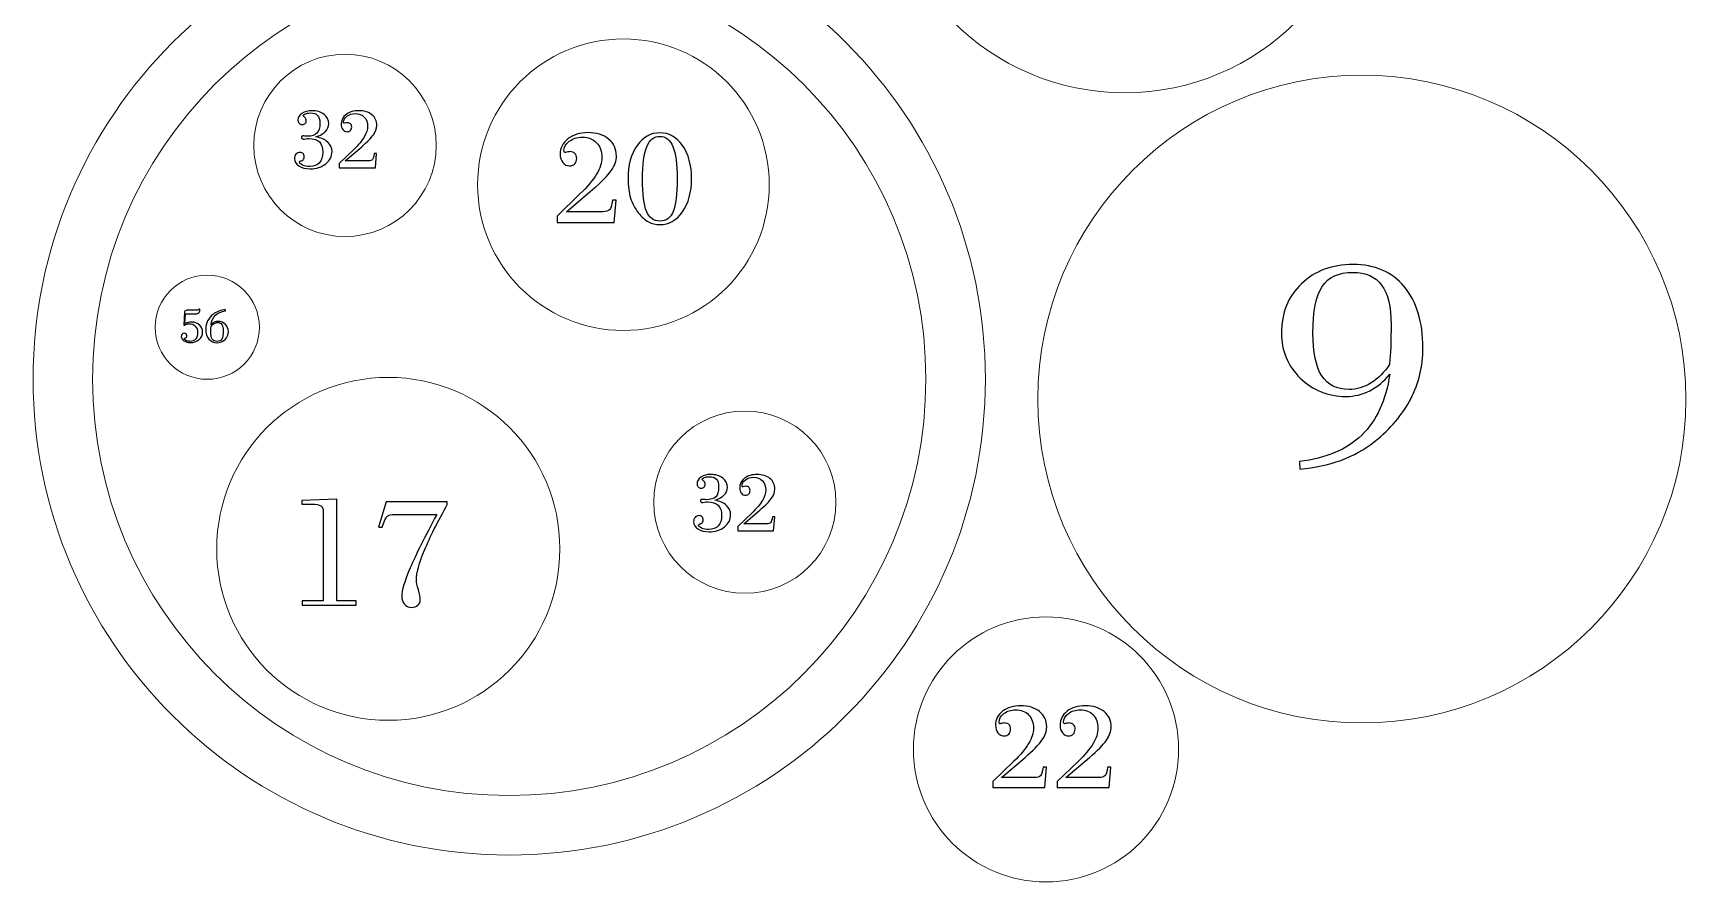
# Model space of a CAD drawing. Header units: inches. Extents: x -16 to -8.61, y 1.39 to 9.92.
# Drawn here: x -16 to -9.06, y 1.39 to 4.95 of the extents above; entities that cross this region are included whole.
import ezdxf

# ---------------------------------------------------------------- set-up
doc = ezdxf.new("R2010")
doc.units = ezdxf.units.IN
doc.header["$MEASUREMENT"] = 0
doc.layers.add('Layer 1', color=7, linetype='Continuous')

msp = doc.modelspace()

# ---------------------------------------------------------------- linework, layer by layer
at = {"layer": 'Layer 1', "color": 250, "lineweight": 18}
for centre, major_axis, ratio in [((-11.4147, 5.7242), (0, 1.0208), 1), ((-14, 3.5), (2, 0), 0.999996), ((-14, 3.5), (1.75, 0), 0.999998), ((-13.5203, 4.3171), (0.6125, 0), 0.999994), ((-14.6896, 4.4823), (0, 0.383), 1), ((-10.4185, 3.4159), (0, 1.3611), 1), ((-15.2683, 3.718), (0.2188, 0), 0.999982), ((-14.5079, 2.7866), (0, 0.7206), 1), ((-11.7452, 1.9438), (0, 0.557), 0.999675)]:
    msp.add_ellipse(centre, major_axis=major_axis, ratio=ratio, dxfattribs=at)
at = {"layer": 'Layer 1', "color": 250, "lineweight": 9}
msp.add_ellipse((-13.0103, 2.9828), major_axis=(0, 0.3828), ratio=0.99999, dxfattribs=at)
at = {"layer": 'Layer 1', "color": 250}
for points, knots in [([(-14.8118, 4.5178), (-14.7905, 4.5144), (-14.774, 4.5072), (-14.7621, 4.4964), (-14.7502, 4.4856), (-14.7443, 4.4724), (-14.7443, 4.4567), (-14.7443, 4.436), (-14.753, 4.4187), (-14.7704, 4.4048), (-14.7877, 4.3909), (-14.8097, 4.3839), (-14.8362, 4.3839), (-14.8553, 4.3839), (-14.871, 4.388), (-14.8834, 4.3962), (-14.8958, 4.4043), (-14.902, 4.4143), (-14.902, 4.4262), (-14.902, 4.4341), (-14.8998, 4.4404), (-14.8956, 4.4453), (-14.8914, 4.4501), (-14.886, 4.4525), (-14.8793, 4.4525), (-14.8734, 4.4525), (-14.8689, 4.4509), (-14.8658, 4.4477), (-14.8628, 4.4445), (-14.8612, 4.4399), (-14.8612, 4.4339), (-14.8612, 4.4304), (-14.8619, 4.4274), (-14.8634, 4.4249), (-14.8648, 4.4224), (-14.8669, 4.4204), (-14.8697, 4.4188), (-14.871, 4.4182), (-14.8729, 4.4176), (-14.8753, 4.417), (-14.8793, 4.4161), (-14.8812, 4.4146), (-14.8812, 4.4125), (-14.8812, 4.4082), (-14.8768, 4.4039), (-14.8678, 4.3997), (-14.859, 4.3955), (-14.849, 4.3933), (-14.8379, 4.3933), (-14.8203, 4.3933), (-14.8067, 4.3986), (-14.7972, 4.4091), (-14.7876, 4.4197), (-14.7828, 4.4345), (-14.7828, 4.4536), (-14.7828, 4.4731), (-14.7876, 4.4876), (-14.7972, 4.4969), (-14.8069, 4.5063), (-14.8217, 4.511), (-14.8416, 4.511), (-14.8458, 4.511), (-14.8505, 4.5106), (-14.8557, 4.5099), (-14.8609, 4.5091), (-14.864, 4.5088), (-14.865, 4.5088), (-14.8672, 4.5088), (-14.869, 4.5094), (-14.8704, 4.5108), (-14.8719, 4.5121), (-14.8726, 4.5138), (-14.8726, 4.5159), (-14.8726, 4.5177), (-14.8719, 4.5192), (-14.8706, 4.5203), (-14.8692, 4.5214), (-14.8675, 4.522), (-14.8654, 4.522), (-14.8646, 4.522), (-14.8623, 4.5217), (-14.8585, 4.5212), (-14.8546, 4.5207), (-14.8512, 4.5204), (-14.8484, 4.5204), (-14.8292, 4.5204), (-14.8155, 4.5246), (-14.8074, 4.5329), (-14.7993, 4.5412), (-14.7952, 4.5553), (-14.7952, 4.5755), (-14.7952, 4.5907), (-14.7984, 4.6017), (-14.8047, 4.6084), (-14.811, 4.6151), (-14.8213, 4.6185), (-14.8356, 4.6185), (-14.8433, 4.6185), (-14.8502, 4.6171), (-14.8565, 4.6144), (-14.8627, 4.6117), (-14.8658, 4.6089), (-14.8658, 4.6062), (-14.8658, 4.606), (-14.8635, 4.6038), (-14.859, 4.5999), (-14.8545, 4.5958), (-14.8522, 4.5913), (-14.8522, 4.5863), (-14.8522, 4.5813), (-14.8538, 4.5773), (-14.857, 4.5743), (-14.8602, 4.5714), (-14.8644, 4.5699), (-14.8696, 4.5699), (-14.8749, 4.5699), (-14.8792, 4.5716), (-14.8824, 4.575), (-14.8856, 4.5785), (-14.8873, 4.583), (-14.8873, 4.5887), (-14.8873, 4.5997), (-14.8817, 4.609), (-14.8707, 4.6166), (-14.8597, 4.6242), (-14.8455, 4.628), (-14.8284, 4.628), (-14.808, 4.628), (-14.7911, 4.6228), (-14.7779, 4.6124), (-14.7646, 4.6021), (-14.7579, 4.589), (-14.7579, 4.5731), (-14.7579, 4.5609), (-14.7623, 4.5502), (-14.7712, 4.5411), (-14.78, 4.5321), (-14.7935, 4.5243), (-14.8118, 4.5178)], [0, 0, 0, 0, 0.021739, 0.021739, 0.021739, 0.043478, 0.043478, 0.043478, 0.065217, 0.065217, 0.065217, 0.086957, 0.086957, 0.086957, 0.108696, 0.108696, 0.108696, 0.130435, 0.130435, 0.130435, 0.152174, 0.152174, 0.152174, 0.173913, 0.173913, 0.173913, 0.195652, 0.195652, 0.195652, 0.217391, 0.217391, 0.217391, 0.23913, 0.23913, 0.23913, 0.26087, 0.26087, 0.26087, 0.282609, 0.282609, 0.282609, 0.304348, 0.304348, 0.304348, 0.326087, 0.326087, 0.326087, 0.347826, 0.347826, 0.347826, 0.369565, 0.369565, 0.369565, 0.391304, 0.391304, 0.391304, 0.413043, 0.413043, 0.413043, 0.434783, 0.434783, 0.434783, 0.456522, 0.456522, 0.456522, 0.478261, 0.478261, 0.478261, 0.5, 0.5, 0.5, 0.521739, 0.521739, 0.521739, 0.543478, 0.543478, 0.543478, 0.565217, 0.565217, 0.565217, 0.586957, 0.586957, 0.586957, 0.608696, 0.608696, 0.608696, 0.630435, 0.630435, 0.630435, 0.652174, 0.652174, 0.652174, 0.673913, 0.673913, 0.673913, 0.695652, 0.695652, 0.695652, 0.717391, 0.717391, 0.717391, 0.73913, 0.73913, 0.73913, 0.76087, 0.76087, 0.76087, 0.782609, 0.782609, 0.782609, 0.804348, 0.804348, 0.804348, 0.826087, 0.826087, 0.826087, 0.847826, 0.847826, 0.847826, 0.869565, 0.869565, 0.869565, 0.891304, 0.891304, 0.891304, 0.913043, 0.913043, 0.913043, 0.934783, 0.934783, 0.934783, 0.956522, 0.956522, 0.956522, 0.978261, 0.978261, 0.978261, 1, 1, 1, 1]), ([(-14.7141, 4.3884), (-14.7141, 4.3884), (-14.7141, 4.4061), (-14.7141, 4.4061), (-14.7141, 4.4061), (-14.653, 4.465), (-14.653, 4.465), (-14.6333, 4.4838), (-14.6188, 4.5011), (-14.6092, 4.5171), (-14.5997, 4.5331), (-14.5949, 4.548), (-14.5949, 4.5619), (-14.5949, 4.5785), (-14.5996, 4.5916), (-14.609, 4.6013), (-14.6184, 4.611), (-14.6311, 4.6159), (-14.6469, 4.6159), (-14.6605, 4.6159), (-14.6719, 4.6122), (-14.6814, 4.605), (-14.6909, 4.5978), (-14.6956, 4.5894), (-14.6956, 4.58), (-14.6956, 4.5785), (-14.6954, 4.5773), (-14.6949, 4.5765), (-14.6944, 4.5756), (-14.6938, 4.5752), (-14.6931, 4.5752), (-14.6928, 4.5752), (-14.6923, 4.5753), (-14.6916, 4.5756), (-14.6875, 4.5768), (-14.6833, 4.5774), (-14.679, 4.5774), (-14.6738, 4.5774), (-14.6696, 4.5758), (-14.6664, 4.5724), (-14.6633, 4.5691), (-14.6617, 4.5648), (-14.6617, 4.5594), (-14.6617, 4.5535), (-14.6635, 4.5487), (-14.6669, 4.5451), (-14.6704, 4.5415), (-14.675, 4.5397), (-14.6806, 4.5397), (-14.6879, 4.5397), (-14.6939, 4.5426), (-14.6987, 4.5484), (-14.7034, 4.5541), (-14.7058, 4.5616), (-14.7058, 4.5706), (-14.7058, 4.5871), (-14.6989, 4.6008), (-14.6851, 4.6117), (-14.6713, 4.6226), (-14.6536, 4.628), (-14.6321, 4.628), (-14.6092, 4.628), (-14.5908, 4.6223), (-14.5769, 4.6109), (-14.563, 4.5995), (-14.5561, 4.5845), (-14.5561, 4.5658), (-14.5561, 4.5533), (-14.5608, 4.5403), (-14.5702, 4.5269), (-14.5796, 4.5134), (-14.596, 4.4966), (-14.6194, 4.4766), (-14.6194, 4.4766), (-14.6886, 4.4175), (-14.6886, 4.4175), (-14.6886, 4.4175), (-14.5918, 4.4175), (-14.5918, 4.4175), (-14.5835, 4.4175), (-14.5777, 4.4192), (-14.5745, 4.4226), (-14.5713, 4.4259), (-14.5686, 4.4344), (-14.5666, 4.448), (-14.5666, 4.448), (-14.5568, 4.448), (-14.5568, 4.448), (-14.5568, 4.448), (-14.562, 4.3884), (-14.562, 4.3884), (-14.562, 4.3884), (-14.7141, 4.3884), (-14.7141, 4.3884)], [0, 0, 0, 0, 0.032258, 0.032258, 0.032258, 0.064516, 0.064516, 0.064516, 0.096774, 0.096774, 0.096774, 0.129032, 0.129032, 0.129032, 0.16129, 0.16129, 0.16129, 0.193548, 0.193548, 0.193548, 0.225806, 0.225806, 0.225806, 0.258065, 0.258065, 0.258065, 0.290323, 0.290323, 0.290323, 0.322581, 0.322581, 0.322581, 0.354839, 0.354839, 0.354839, 0.387097, 0.387097, 0.387097, 0.419355, 0.419355, 0.419355, 0.451613, 0.451613, 0.451613, 0.483871, 0.483871, 0.483871, 0.516129, 0.516129, 0.516129, 0.548387, 0.548387, 0.548387, 0.580645, 0.580645, 0.580645, 0.612903, 0.612903, 0.612903, 0.645161, 0.645161, 0.645161, 0.677419, 0.677419, 0.677419, 0.709677, 0.709677, 0.709677, 0.741935, 0.741935, 0.741935, 0.774194, 0.774194, 0.774194, 0.806452, 0.806452, 0.806452, 0.83871, 0.83871, 0.83871, 0.870968, 0.870968, 0.870968, 0.903226, 0.903226, 0.903226, 0.935484, 0.935484, 0.935484, 0.967742, 0.967742, 0.967742, 1, 1, 1, 1]), ([(-13.7992, 4.1575), (-13.7992, 4.1575), (-13.7992, 4.1854), (-13.7992, 4.1854), (-13.7992, 4.1854), (-13.7027, 4.2784), (-13.7027, 4.2784), (-13.6716, 4.3081), (-13.6486, 4.3355), (-13.6335, 4.3607), (-13.6185, 4.3859), (-13.611, 4.4095), (-13.611, 4.4314), (-13.611, 4.4576), (-13.6184, 4.4783), (-13.6332, 4.4936), (-13.6481, 4.509), (-13.6681, 4.5166), (-13.6931, 4.5166), (-13.7145, 4.5166), (-13.7326, 4.5109), (-13.7476, 4.4994), (-13.7625, 4.488), (-13.77, 4.4748), (-13.77, 4.4599), (-13.77, 4.4577), (-13.7696, 4.4558), (-13.7688, 4.4545), (-13.768, 4.4531), (-13.7671, 4.4524), (-13.7659, 4.4524), (-13.7655, 4.4524), (-13.7647, 4.4526), (-13.7635, 4.453), (-13.7572, 4.4549), (-13.7505, 4.4559), (-13.7438, 4.4559), (-13.7354, 4.4559), (-13.7288, 4.4533), (-13.7238, 4.448), (-13.7189, 4.4428), (-13.7164, 4.4359), (-13.7164, 4.4274), (-13.7164, 4.4182), (-13.7192, 4.4106), (-13.7246, 4.4049), (-13.7302, 4.3992), (-13.7374, 4.3963), (-13.7463, 4.3963), (-13.7577, 4.3963), (-13.7672, 4.4009), (-13.7747, 4.41), (-13.7823, 4.4192), (-13.7861, 4.4309), (-13.7861, 4.4452), (-13.7861, 4.4712), (-13.7751, 4.4928), (-13.7533, 4.51), (-13.7316, 4.5271), (-13.7037, 4.5357), (-13.6697, 4.5357), (-13.6335, 4.5357), (-13.6044, 4.5267), (-13.5825, 4.5088), (-13.5606, 4.4908), (-13.5497, 4.4671), (-13.5497, 4.4376), (-13.5497, 4.4179), (-13.5571, 4.3973), (-13.5719, 4.3761), (-13.5868, 4.3548), (-13.6127, 4.3283), (-13.6497, 4.2968), (-13.6497, 4.2968), (-13.7589, 4.2034), (-13.7589, 4.2034), (-13.7589, 4.2034), (-13.606, 4.2034), (-13.606, 4.2034), (-13.5929, 4.2034), (-13.5838, 4.2061), (-13.5787, 4.2114), (-13.5737, 4.2167), (-13.5695, 4.2301), (-13.5662, 4.2516), (-13.5662, 4.2516), (-13.5508, 4.2516), (-13.5508, 4.2516), (-13.5508, 4.2516), (-13.559, 4.1575), (-13.559, 4.1575), (-13.559, 4.1575), (-13.7992, 4.1575), (-13.7992, 4.1575)], [0, 0, 0, 0, 0.032258, 0.032258, 0.032258, 0.064516, 0.064516, 0.064516, 0.096774, 0.096774, 0.096774, 0.129032, 0.129032, 0.129032, 0.16129, 0.16129, 0.16129, 0.193548, 0.193548, 0.193548, 0.225806, 0.225806, 0.225806, 0.258065, 0.258065, 0.258065, 0.290323, 0.290323, 0.290323, 0.322581, 0.322581, 0.322581, 0.354839, 0.354839, 0.354839, 0.387097, 0.387097, 0.387097, 0.419355, 0.419355, 0.419355, 0.451613, 0.451613, 0.451613, 0.483871, 0.483871, 0.483871, 0.516129, 0.516129, 0.516129, 0.548387, 0.548387, 0.548387, 0.580645, 0.580645, 0.580645, 0.612903, 0.612903, 0.612903, 0.645161, 0.645161, 0.645161, 0.677419, 0.677419, 0.677419, 0.709677, 0.709677, 0.709677, 0.741935, 0.741935, 0.741935, 0.774194, 0.774194, 0.774194, 0.806452, 0.806452, 0.806452, 0.83871, 0.83871, 0.83871, 0.870968, 0.870968, 0.870968, 0.903226, 0.903226, 0.903226, 0.935484, 0.935484, 0.935484, 0.967742, 0.967742, 0.967742, 1, 1, 1, 1]), ([(-13.5008, 4.3423), (-13.5008, 4.3989), (-13.4882, 4.4452), (-13.4629, 4.4811), (-13.4376, 4.5171), (-13.4057, 4.5351), (-13.3674, 4.5351), (-13.3289, 4.5351), (-13.297, 4.5171), (-13.2719, 4.4813), (-13.2467, 4.4455), (-13.234, 4.3991), (-13.234, 4.3423), (-13.234, 4.2857), (-13.2468, 4.2393), (-13.2722, 4.2033), (-13.2975, 4.1673), (-13.3292, 4.1492), (-13.3674, 4.1492), (-13.3847, 4.1492), (-13.4006, 4.1532), (-13.4153, 4.1611), (-13.4299, 4.1691), (-13.4437, 4.1812), (-13.4567, 4.1974), (-13.4719, 4.2169), (-13.4832, 4.238), (-13.4902, 4.2611), (-13.4973, 4.284), (-13.5008, 4.3111), (-13.5008, 4.3423)], [0, 0, 0, 0, 0.1, 0.1, 0.1, 0.2, 0.2, 0.2, 0.3, 0.3, 0.3, 0.4, 0.4, 0.4, 0.5, 0.5, 0.5, 0.6, 0.6, 0.6, 0.7, 0.7, 0.7, 0.8, 0.8, 0.8, 0.9, 0.9, 0.9, 1, 1, 1, 1]), ([(-13.4401, 4.3412), (-13.4401, 4.2777), (-13.4344, 4.2324), (-13.4231, 4.2051), (-13.4118, 4.1778), (-13.3932, 4.1641), (-13.3674, 4.1641), (-13.3414, 4.1641), (-13.3229, 4.1776), (-13.3117, 4.2045), (-13.3004, 4.2314), (-13.2948, 4.277), (-13.2948, 4.3412), (-13.2948, 4.4031), (-13.3006, 4.4483), (-13.3124, 4.477), (-13.3241, 4.5058), (-13.3424, 4.5202), (-13.3674, 4.5202), (-13.3922, 4.5202), (-13.4105, 4.5056), (-13.4223, 4.4763), (-13.4341, 4.447), (-13.4401, 4.4021), (-13.4401, 4.3412)], [0, 0, 0, 0, 0.125, 0.125, 0.125, 0.25, 0.25, 0.25, 0.375, 0.375, 0.375, 0.5, 0.5, 0.5, 0.625, 0.625, 0.625, 0.75, 0.75, 0.75, 0.875, 0.875, 0.875, 1, 1, 1, 1]), ([(-10.3018, 3.5203), (-10.3256, 3.4901), (-10.3534, 3.4671), (-10.3852, 3.451), (-10.4171, 3.4352), (-10.4504, 3.4272), (-10.4853, 3.4272), (-10.5607, 3.4272), (-10.6247, 3.453), (-10.6774, 3.5044), (-10.7301, 3.556), (-10.7565, 3.6189), (-10.7565, 3.6934), (-10.7565, 3.7779), (-10.7283, 3.8471), (-10.6721, 3.9009), (-10.6158, 3.9547), (-10.544, 3.9816), (-10.456, 3.9816), (-10.3642, 3.9816), (-10.2923, 3.9505), (-10.2403, 3.8886), (-10.1885, 3.8266), (-10.1624, 3.7404), (-10.1624, 3.6301), (-10.1624, 3.5538), (-10.1794, 3.4826), (-10.2136, 3.4166), (-10.2476, 3.3505), (-10.2981, 3.2909), (-10.3649, 3.2378), (-10.4072, 3.2043), (-10.4544, 3.1778), (-10.5069, 3.1586), (-10.5592, 3.1396), (-10.6169, 3.1271), (-10.6798, 3.1216), (-10.6798, 3.1216), (-10.6811, 3.1533), (-10.6811, 3.1533), (-10.5695, 3.1668), (-10.4822, 3.2038), (-10.4191, 3.2647), (-10.3561, 3.3258), (-10.317, 3.4109), (-10.3018, 3.5203)], [0, 0, 0, 0, 0.066667, 0.066667, 0.066667, 0.133333, 0.133333, 0.133333, 0.2, 0.2, 0.2, 0.266667, 0.266667, 0.266667, 0.333333, 0.333333, 0.333333, 0.4, 0.4, 0.4, 0.466667, 0.466667, 0.466667, 0.533333, 0.533333, 0.533333, 0.6, 0.6, 0.6, 0.666667, 0.666667, 0.666667, 0.733333, 0.733333, 0.733333, 0.8, 0.8, 0.8, 0.866667, 0.866667, 0.866667, 0.933333, 0.933333, 0.933333, 1, 1, 1, 1]), ([(-10.3031, 3.5611), (-10.3005, 3.5807), (-10.2987, 3.6039), (-10.2976, 3.6301), (-10.2965, 3.6564), (-10.2961, 3.6892), (-10.2961, 3.7289), (-10.2961, 3.8039), (-10.3093, 3.8592), (-10.3355, 3.895), (-10.3618, 3.9307), (-10.4019, 3.9486), (-10.4562, 3.9486), (-10.5162, 3.9486), (-10.5592, 3.9289), (-10.5852, 3.8897), (-10.6112, 3.8506), (-10.6242, 3.7851), (-10.6242, 3.6934), (-10.6242, 3.6125), (-10.6119, 3.5527), (-10.5872, 3.5141), (-10.5623, 3.4755), (-10.5241, 3.4563), (-10.4725, 3.4563), (-10.441, 3.4563), (-10.4101, 3.4656), (-10.3797, 3.4843), (-10.3494, 3.5031), (-10.3239, 3.5287), (-10.3031, 3.5611)], [0, 0, 0, 0, 0.1, 0.1, 0.1, 0.2, 0.2, 0.2, 0.3, 0.3, 0.3, 0.4, 0.4, 0.4, 0.5, 0.5, 0.5, 0.6, 0.6, 0.6, 0.7, 0.7, 0.7, 0.8, 0.8, 0.8, 0.9, 0.9, 0.9, 1, 1, 1, 1]), ([(-15.3673, 3.7273), (-15.3673, 3.7273), (-15.3639, 3.7812), (-15.3639, 3.7812), (-15.3637, 3.7841), (-15.3628, 3.7862), (-15.3613, 3.7874), (-15.3598, 3.7886), (-15.3572, 3.7892), (-15.3537, 3.7892), (-15.3537, 3.7892), (-15.3126, 3.7892), (-15.3126, 3.7892), (-15.3102, 3.7892), (-15.3082, 3.7897), (-15.3067, 3.7905), (-15.3052, 3.7913), (-15.304, 3.7927), (-15.303, 3.7946), (-15.303, 3.7946), (-15.2996, 3.7946), (-15.2996, 3.7946), (-15.2996, 3.7946), (-15.2994, 3.7919), (-15.2994, 3.7919), (-15.2994, 3.7919), (-15.2994, 3.7909), (-15.2994, 3.7909), (-15.2994, 3.7851), (-15.3014, 3.7807), (-15.3053, 3.7779), (-15.3092, 3.7751), (-15.3154, 3.7737), (-15.3237, 3.7737), (-15.3237, 3.7737), (-15.3594, 3.7737), (-15.3594, 3.7737), (-15.3594, 3.7737), (-15.3618, 3.7336), (-15.3618, 3.7336), (-15.3572, 3.7356), (-15.3527, 3.737), (-15.3482, 3.738), (-15.3437, 3.7389), (-15.3391, 3.7394), (-15.3343, 3.7394), (-15.321, 3.7394), (-15.3099, 3.7354), (-15.301, 3.7275), (-15.2921, 3.7196), (-15.2877, 3.7098), (-15.2877, 3.6981), (-15.2877, 3.6854), (-15.2926, 3.6748), (-15.3023, 3.6663), (-15.3121, 3.6577), (-15.3244, 3.6534), (-15.3393, 3.6534), (-15.3496, 3.6534), (-15.3585, 3.656), (-15.366, 3.6612), (-15.3735, 3.6665), (-15.3773, 3.6724), (-15.3773, 3.679), (-15.3773, 3.683), (-15.3762, 3.6863), (-15.374, 3.6888), (-15.3718, 3.6913), (-15.369, 3.6926), (-15.3656, 3.6926), (-15.3621, 3.6926), (-15.3594, 3.6916), (-15.3574, 3.6897), (-15.3553, 3.6878), (-15.3543, 3.6852), (-15.3543, 3.682), (-15.3543, 3.6798), (-15.3547, 3.6779), (-15.3556, 3.6764), (-15.3565, 3.6749), (-15.3578, 3.6738), (-15.3596, 3.673), (-15.3602, 3.6726), (-15.3611, 3.6723), (-15.3624, 3.672), (-15.3645, 3.6716), (-15.3656, 3.6709), (-15.3656, 3.6698), (-15.3656, 3.6677), (-15.3629, 3.6654), (-15.3577, 3.6627), (-15.3525, 3.66), (-15.3469, 3.6587), (-15.3409, 3.6587), (-15.3308, 3.6587), (-15.323, 3.662), (-15.3174, 3.6684), (-15.3118, 3.6748), (-15.3089, 3.6839), (-15.3089, 3.6955), (-15.3089, 3.7072), (-15.3121, 3.7163), (-15.3184, 3.7229), (-15.3246, 3.7295), (-15.3333, 3.7328), (-15.3443, 3.7328), (-15.3477, 3.7328), (-15.3511, 3.7324), (-15.3546, 3.7314), (-15.358, 3.7305), (-15.3611, 3.7291), (-15.3641, 3.7273), (-15.3641, 3.7273), (-15.3673, 3.7273), (-15.3673, 3.7273)], [0, 0, 0, 0, 0.026316, 0.026316, 0.026316, 0.052632, 0.052632, 0.052632, 0.078947, 0.078947, 0.078947, 0.105263, 0.105263, 0.105263, 0.131579, 0.131579, 0.131579, 0.157895, 0.157895, 0.157895, 0.184211, 0.184211, 0.184211, 0.210526, 0.210526, 0.210526, 0.236842, 0.236842, 0.236842, 0.263158, 0.263158, 0.263158, 0.289474, 0.289474, 0.289474, 0.315789, 0.315789, 0.315789, 0.342105, 0.342105, 0.342105, 0.368421, 0.368421, 0.368421, 0.394737, 0.394737, 0.394737, 0.421053, 0.421053, 0.421053, 0.447368, 0.447368, 0.447368, 0.473684, 0.473684, 0.473684, 0.5, 0.5, 0.5, 0.526316, 0.526316, 0.526316, 0.552632, 0.552632, 0.552632, 0.578947, 0.578947, 0.578947, 0.605263, 0.605263, 0.605263, 0.631579, 0.631579, 0.631579, 0.657895, 0.657895, 0.657895, 0.684211, 0.684211, 0.684211, 0.710526, 0.710526, 0.710526, 0.736842, 0.736842, 0.736842, 0.763158, 0.763158, 0.763158, 0.789474, 0.789474, 0.789474, 0.815789, 0.815789, 0.815789, 0.842105, 0.842105, 0.842105, 0.868421, 0.868421, 0.868421, 0.894737, 0.894737, 0.894737, 0.921053, 0.921053, 0.921053, 0.947368, 0.947368, 0.947368, 0.973684, 0.973684, 0.973684, 1, 1, 1, 1]), ([(-15.2519, 3.7286), (-15.2481, 3.7332), (-15.2437, 3.7367), (-15.2386, 3.7391), (-15.2336, 3.7414), (-15.2281, 3.7426), (-15.2221, 3.7426), (-15.2106, 3.7426), (-15.2006, 3.7384), (-15.1922, 3.7298), (-15.1837, 3.7213), (-15.1795, 3.7112), (-15.1795, 3.6995), (-15.1795, 3.6862), (-15.1841, 3.6751), (-15.1932, 3.6663), (-15.2024, 3.6574), (-15.2138, 3.653), (-15.2276, 3.653), (-15.2417, 3.653), (-15.2531, 3.6582), (-15.2618, 3.6685), (-15.2705, 3.6789), (-15.2749, 3.6924), (-15.2749, 3.7092), (-15.2749, 3.7219), (-15.2722, 3.7336), (-15.2667, 3.7444), (-15.2612, 3.7551), (-15.2532, 3.7648), (-15.2426, 3.7732), (-15.2357, 3.7785), (-15.2281, 3.7828), (-15.2196, 3.7858), (-15.2112, 3.7889), (-15.202, 3.7909), (-15.1918, 3.7918), (-15.1918, 3.7918), (-15.1918, 3.7867), (-15.1918, 3.7867), (-15.2099, 3.7844), (-15.224, 3.7783), (-15.2343, 3.7683), (-15.2445, 3.7583), (-15.2504, 3.7451), (-15.2519, 3.7286)], [0, 0, 0, 0, 0.066667, 0.066667, 0.066667, 0.133333, 0.133333, 0.133333, 0.2, 0.2, 0.2, 0.266667, 0.266667, 0.266667, 0.333333, 0.333333, 0.333333, 0.4, 0.4, 0.4, 0.466667, 0.466667, 0.466667, 0.533333, 0.533333, 0.533333, 0.6, 0.6, 0.6, 0.666667, 0.666667, 0.666667, 0.733333, 0.733333, 0.733333, 0.8, 0.8, 0.8, 0.866667, 0.866667, 0.866667, 0.933333, 0.933333, 0.933333, 1, 1, 1, 1]), ([(-15.2524, 3.7211), (-15.2528, 3.7179), (-15.2531, 3.7145), (-15.2533, 3.7111), (-15.2535, 3.7077), (-15.2536, 3.7041), (-15.2536, 3.7004), (-15.2536, 3.6853), (-15.2516, 3.6746), (-15.2475, 3.6681), (-15.2434, 3.6616), (-15.2368, 3.6583), (-15.2276, 3.6583), (-15.2179, 3.6583), (-15.211, 3.6616), (-15.207, 3.6683), (-15.203, 3.6749), (-15.201, 3.6866), (-15.201, 3.7034), (-15.201, 3.7148), (-15.203, 3.7234), (-15.2071, 3.7292), (-15.2112, 3.735), (-15.2171, 3.7379), (-15.2251, 3.7379), (-15.2302, 3.7379), (-15.2351, 3.7365), (-15.2398, 3.7336), (-15.2446, 3.7306), (-15.2487, 3.7265), (-15.2524, 3.7211)], [0, 0, 0, 0, 0.1, 0.1, 0.1, 0.2, 0.2, 0.2, 0.3, 0.3, 0.3, 0.4, 0.4, 0.4, 0.5, 0.5, 0.5, 0.6, 0.6, 0.6, 0.7, 0.7, 0.7, 0.8, 0.8, 0.8, 0.9, 0.9, 0.9, 1, 1, 1, 1]), ([(-13.1367, 2.9906), (-13.1156, 2.9872), (-13.0993, 2.9802), (-13.0876, 2.9695), (-13.0758, 2.9587), (-13.07, 2.9457), (-13.07, 2.9303), (-13.07, 2.9098), (-13.0786, 2.8927), (-13.0958, 2.879), (-13.1129, 2.8653), (-13.1345, 2.8584), (-13.1607, 2.8584), (-13.1795, 2.8584), (-13.1951, 2.8624), (-13.2073, 2.8705), (-13.2195, 2.8785), (-13.2256, 2.8884), (-13.2256, 2.9002), (-13.2256, 2.9079), (-13.2235, 2.9142), (-13.2194, 2.919), (-13.2152, 2.9237), (-13.2098, 2.9262), (-13.2032, 2.9262), (-13.1975, 2.9262), (-13.193, 2.9246), (-13.19, 2.9214), (-13.1869, 2.9182), (-13.1854, 2.9136), (-13.1854, 2.9077), (-13.1854, 2.9043), (-13.1861, 2.9013), (-13.1875, 2.8989), (-13.1889, 2.8964), (-13.191, 2.8944), (-13.1938, 2.8928), (-13.1951, 2.8923), (-13.1969, 2.8917), (-13.1993, 2.8911), (-13.2032, 2.8902), (-13.2052, 2.8887), (-13.2052, 2.8866), (-13.2052, 2.8824), (-13.2008, 2.8782), (-13.1919, 2.874), (-13.1832, 2.8698), (-13.1733, 2.8677), (-13.1624, 2.8677), (-13.145, 2.8677), (-13.1316, 2.8729), (-13.1222, 2.8833), (-13.1127, 2.8937), (-13.108, 2.9084), (-13.108, 2.9272), (-13.108, 2.9465), (-13.1128, 2.9607), (-13.1223, 2.97), (-13.1318, 2.9792), (-13.1464, 2.9839), (-13.166, 2.9839), (-13.1702, 2.9839), (-13.1748, 2.9835), (-13.18, 2.9828), (-13.1851, 2.982), (-13.1882, 2.9816), (-13.1892, 2.9816), (-13.1913, 2.9816), (-13.1931, 2.9823), (-13.1945, 2.9836), (-13.1959, 2.985), (-13.1966, 2.9867), (-13.1966, 2.9887), (-13.1966, 2.9905), (-13.1959, 2.9919), (-13.1946, 2.9931), (-13.1933, 2.9941), (-13.1916, 2.9947), (-13.1895, 2.9947), (-13.1888, 2.9947), (-13.1865, 2.9944), (-13.1827, 2.9939), (-13.1789, 2.9934), (-13.1756, 2.9932), (-13.1728, 2.9932), (-13.1538, 2.9932), (-13.1403, 2.9973), (-13.1322, 3.0055), (-13.1242, 3.0137), (-13.1203, 3.0276), (-13.1203, 3.0475), (-13.1203, 3.0625), (-13.1234, 3.0734), (-13.1296, 3.08), (-13.1358, 3.0867), (-13.146, 3.09), (-13.1601, 3.09), (-13.1677, 3.09), (-13.1746, 3.0886), (-13.1807, 3.086), (-13.1869, 3.0832), (-13.1899, 3.0805), (-13.1899, 3.0778), (-13.1899, 3.0776), (-13.1877, 3.0755), (-13.1832, 3.0716), (-13.1787, 3.0676), (-13.1765, 3.0631), (-13.1765, 3.0582), (-13.1765, 3.0533), (-13.178, 3.0494), (-13.1812, 3.0464), (-13.1844, 3.0435), (-13.1885, 3.042), (-13.1937, 3.042), (-13.1989, 3.042), (-13.2031, 3.0436), (-13.2063, 3.0471), (-13.2095, 3.0505), (-13.2111, 3.0549), (-13.2111, 3.0605), (-13.2111, 3.0714), (-13.2057, 3.0806), (-13.1948, 3.0881), (-13.1839, 3.0956), (-13.1699, 3.0993), (-13.153, 3.0993), (-13.1329, 3.0993), (-13.1162, 3.0942), (-13.1031, 3.084), (-13.09, 3.0738), (-13.0834, 3.0608), (-13.0834, 3.0451), (-13.0834, 3.0331), (-13.0877, 3.0225), (-13.0965, 3.0136), (-13.1052, 3.0047), (-13.1186, 2.997), (-13.1367, 2.9906)], [0, 0, 0, 0, 0.021739, 0.021739, 0.021739, 0.043478, 0.043478, 0.043478, 0.065217, 0.065217, 0.065217, 0.086957, 0.086957, 0.086957, 0.108696, 0.108696, 0.108696, 0.130435, 0.130435, 0.130435, 0.152174, 0.152174, 0.152174, 0.173913, 0.173913, 0.173913, 0.195652, 0.195652, 0.195652, 0.217391, 0.217391, 0.217391, 0.23913, 0.23913, 0.23913, 0.26087, 0.26087, 0.26087, 0.282609, 0.282609, 0.282609, 0.304348, 0.304348, 0.304348, 0.326087, 0.326087, 0.326087, 0.347826, 0.347826, 0.347826, 0.369565, 0.369565, 0.369565, 0.391304, 0.391304, 0.391304, 0.413043, 0.413043, 0.413043, 0.434783, 0.434783, 0.434783, 0.456522, 0.456522, 0.456522, 0.478261, 0.478261, 0.478261, 0.5, 0.5, 0.5, 0.521739, 0.521739, 0.521739, 0.543478, 0.543478, 0.543478, 0.565217, 0.565217, 0.565217, 0.586957, 0.586957, 0.586957, 0.608696, 0.608696, 0.608696, 0.630435, 0.630435, 0.630435, 0.652174, 0.652174, 0.652174, 0.673913, 0.673913, 0.673913, 0.695652, 0.695652, 0.695652, 0.717391, 0.717391, 0.717391, 0.73913, 0.73913, 0.73913, 0.76087, 0.76087, 0.76087, 0.782609, 0.782609, 0.782609, 0.804348, 0.804348, 0.804348, 0.826087, 0.826087, 0.826087, 0.847826, 0.847826, 0.847826, 0.869565, 0.869565, 0.869565, 0.891304, 0.891304, 0.891304, 0.913043, 0.913043, 0.913043, 0.934783, 0.934783, 0.934783, 0.956522, 0.956522, 0.956522, 0.978261, 0.978261, 0.978261, 1, 1, 1, 1]), ([(-13.0402, 2.8629), (-13.0402, 2.8629), (-13.0402, 2.8803), (-13.0402, 2.8803), (-13.0402, 2.8803), (-12.9799, 2.9385), (-12.9799, 2.9385), (-12.9605, 2.957), (-12.9461, 2.9741), (-12.9366, 2.9899), (-12.9273, 3.0057), (-12.9225, 3.0204), (-12.9225, 3.0341), (-12.9225, 3.0505), (-12.9272, 3.0634), (-12.9364, 3.073), (-12.9458, 3.0826), (-12.9582, 3.0874), (-12.9739, 3.0874), (-12.9873, 3.0874), (-12.9986, 3.0838), (-13.0079, 3.0767), (-13.0173, 3.0695), (-13.022, 3.0613), (-13.022, 3.052), (-13.022, 3.0505), (-13.0217, 3.0494), (-13.0212, 3.0485), (-13.0207, 3.0477), (-13.0202, 3.0472), (-13.0194, 3.0472), (-13.0192, 3.0472), (-13.0187, 3.0474), (-13.0179, 3.0476), (-13.014, 3.0488), (-13.0098, 3.0494), (-13.0056, 3.0494), (-13.0004, 3.0494), (-12.9962, 3.0478), (-12.9931, 3.0445), (-12.99, 3.0412), (-12.9885, 3.0369), (-12.9885, 3.0316), (-12.9885, 3.0258), (-12.9902, 3.0211), (-12.9936, 3.0175), (-12.9971, 3.014), (-13.0016, 3.0122), (-13.0071, 3.0122), (-13.0143, 3.0122), (-13.0202, 3.015), (-13.0249, 3.0207), (-13.0297, 3.0265), (-13.032, 3.0338), (-13.032, 3.0427), (-13.032, 3.059), (-13.0252, 3.0725), (-13.0115, 3.0832), (-12.9979, 3.094), (-12.9805, 3.0993), (-12.9593, 3.0993), (-12.9366, 3.0993), (-12.9184, 3.0937), (-12.9047, 3.0825), (-12.891, 3.0713), (-12.8842, 3.0564), (-12.8842, 3.038), (-12.8842, 3.0256), (-12.8888, 3.0128), (-12.8981, 2.9995), (-12.9074, 2.9862), (-12.9236, 2.9697), (-12.9467, 2.9499), (-12.9467, 2.9499), (-13.015, 2.8915), (-13.015, 2.8915), (-13.015, 2.8915), (-12.9194, 2.8915), (-12.9194, 2.8915), (-12.9112, 2.8915), (-12.9055, 2.8932), (-12.9024, 2.8966), (-12.8992, 2.8999), (-12.8966, 2.9082), (-12.8946, 2.9217), (-12.8946, 2.9217), (-12.8849, 2.9217), (-12.8849, 2.9217), (-12.8849, 2.9217), (-12.89, 2.8629), (-12.89, 2.8629), (-12.89, 2.8629), (-13.0402, 2.8629), (-13.0402, 2.8629)], [0, 0, 0, 0, 0.032258, 0.032258, 0.032258, 0.064516, 0.064516, 0.064516, 0.096774, 0.096774, 0.096774, 0.129032, 0.129032, 0.129032, 0.16129, 0.16129, 0.16129, 0.193548, 0.193548, 0.193548, 0.225806, 0.225806, 0.225806, 0.258065, 0.258065, 0.258065, 0.290323, 0.290323, 0.290323, 0.322581, 0.322581, 0.322581, 0.354839, 0.354839, 0.354839, 0.387097, 0.387097, 0.387097, 0.419355, 0.419355, 0.419355, 0.451613, 0.451613, 0.451613, 0.483871, 0.483871, 0.483871, 0.516129, 0.516129, 0.516129, 0.548387, 0.548387, 0.548387, 0.580645, 0.580645, 0.580645, 0.612903, 0.612903, 0.612903, 0.645161, 0.645161, 0.645161, 0.677419, 0.677419, 0.677419, 0.709677, 0.709677, 0.709677, 0.741935, 0.741935, 0.741935, 0.774194, 0.774194, 0.774194, 0.806452, 0.806452, 0.806452, 0.83871, 0.83871, 0.83871, 0.870968, 0.870968, 0.870968, 0.903226, 0.903226, 0.903226, 0.935484, 0.935484, 0.935484, 0.967742, 0.967742, 0.967742, 1, 1, 1, 1]), ([(-14.8702, 2.5502), (-14.8702, 2.5502), (-14.8702, 2.5677), (-14.8702, 2.5677), (-14.8702, 2.5677), (-14.7812, 2.5677), (-14.7812, 2.5677), (-14.7812, 2.5677), (-14.7812, 2.9445), (-14.7812, 2.9445), (-14.7812, 2.9555), (-14.7847, 2.9632), (-14.7916, 2.9678), (-14.7986, 2.9723), (-14.8107, 2.9746), (-14.8281, 2.9746), (-14.8281, 2.9746), (-14.8709, 2.9746), (-14.8709, 2.9746), (-14.8709, 2.9746), (-14.8709, 2.9894), (-14.8709, 2.9894), (-14.8709, 2.9894), (-14.7238, 2.995), (-14.7238, 2.995), (-14.7238, 2.995), (-14.7238, 2.5677), (-14.7238, 2.5677), (-14.7238, 2.5677), (-14.6432, 2.5677), (-14.6432, 2.5677), (-14.6432, 2.5677), (-14.6432, 2.5502), (-14.6432, 2.5502), (-14.6432, 2.5502), (-14.8702, 2.5502), (-14.8702, 2.5502)], [0, 0, 0, 0, 0.083333, 0.083333, 0.083333, 0.166667, 0.166667, 0.166667, 0.25, 0.25, 0.25, 0.333333, 0.333333, 0.333333, 0.416667, 0.416667, 0.416667, 0.5, 0.5, 0.5, 0.583333, 0.583333, 0.583333, 0.666667, 0.666667, 0.666667, 0.75, 0.75, 0.75, 0.833333, 0.833333, 0.833333, 0.916667, 0.916667, 0.916667, 1, 1, 1, 1]), ([(-14.5493, 2.878), (-14.5493, 2.878), (-14.5165, 2.9845), (-14.5165, 2.9845), (-14.5165, 2.9845), (-14.26, 2.9845), (-14.26, 2.9845), (-14.26, 2.9845), (-14.26, 2.9726), (-14.26, 2.9726), (-14.301, 2.9003), (-14.3329, 2.8364), (-14.3557, 2.7811), (-14.3783, 2.7256), (-14.3896, 2.6842), (-14.3896, 2.6566), (-14.3896, 2.6459), (-14.3869, 2.6316), (-14.3816, 2.6139), (-14.3762, 2.596), (-14.3735, 2.5831), (-14.3735, 2.5749), (-14.3735, 2.5639), (-14.3768, 2.5554), (-14.3834, 2.5495), (-14.3901, 2.5434), (-14.3993, 2.5404), (-14.4112, 2.5404), (-14.4228, 2.5404), (-14.4325, 2.5449), (-14.4399, 2.5539), (-14.4475, 2.5629), (-14.4513, 2.5743), (-14.4513, 2.5882), (-14.4513, 2.6121), (-14.4394, 2.6518), (-14.4157, 2.7072), (-14.392, 2.7626), (-14.3547, 2.8372), (-14.3042, 2.9312), (-14.3042, 2.9312), (-14.4827, 2.9312), (-14.4827, 2.9312), (-14.4948, 2.9312), (-14.5037, 2.9294), (-14.5094, 2.9256), (-14.515, 2.9219), (-14.5197, 2.9149), (-14.5234, 2.9046), (-14.5234, 2.9046), (-14.5332, 2.878), (-14.5332, 2.878), (-14.5332, 2.878), (-14.5493, 2.878), (-14.5493, 2.878)], [0, 0, 0, 0, 0.055556, 0.055556, 0.055556, 0.111111, 0.111111, 0.111111, 0.166667, 0.166667, 0.166667, 0.222222, 0.222222, 0.222222, 0.277778, 0.277778, 0.277778, 0.333333, 0.333333, 0.333333, 0.388889, 0.388889, 0.388889, 0.444444, 0.444444, 0.444444, 0.5, 0.5, 0.5, 0.555556, 0.555556, 0.555556, 0.611111, 0.611111, 0.611111, 0.666667, 0.666667, 0.666667, 0.722222, 0.722222, 0.722222, 0.777778, 0.777778, 0.777778, 0.833333, 0.833333, 0.833333, 0.888889, 0.888889, 0.888889, 0.944444, 0.944444, 0.944444, 1, 1, 1, 1]), ([(-11.9692, 1.7835), (-11.9692, 1.7835), (-11.9692, 1.8089), (-11.9692, 1.8089), (-11.9692, 1.8089), (-11.8814, 1.8934), (-11.8814, 1.8934), (-11.8532, 1.9204), (-11.8323, 1.9453), (-11.8185, 1.9682), (-11.8049, 1.9912), (-11.7981, 2.0126), (-11.7981, 2.0325), (-11.7981, 2.0563), (-11.8048, 2.0752), (-11.8183, 2.0891), (-11.8318, 2.1031), (-11.8499, 2.11), (-11.8727, 2.11), (-11.8922, 2.11), (-11.9086, 2.1048), (-11.9222, 2.0944), (-11.9359, 2.084), (-11.9426, 2.072), (-11.9426, 2.0585), (-11.9426, 2.0564), (-11.9423, 2.0547), (-11.9416, 2.0535), (-11.9408, 2.0523), (-11.94, 2.0516), (-11.9389, 2.0516), (-11.9386, 2.0516), (-11.9379, 2.0518), (-11.9368, 2.0522), (-11.931, 2.0539), (-11.9249, 2.0548), (-11.9188, 2.0548), (-11.9112, 2.0548), (-11.9052, 2.0524), (-11.9007, 2.0477), (-11.8962, 2.0429), (-11.8939, 2.0367), (-11.8939, 2.0289), (-11.8939, 2.0205), (-11.8964, 2.0136), (-11.9014, 2.0084), (-11.9064, 2.0033), (-11.913, 2.0006), (-11.9211, 2.0006), (-11.9314, 2.0006), (-11.9401, 2.0048), (-11.947, 2.0131), (-11.9538, 2.0214), (-11.9573, 2.0321), (-11.9573, 2.045), (-11.9573, 2.0687), (-11.9473, 2.0884), (-11.9275, 2.104), (-11.9077, 2.1196), (-11.8824, 2.1274), (-11.8515, 2.1274), (-11.8185, 2.1274), (-11.7921, 2.1192), (-11.7721, 2.1029), (-11.7522, 2.0866), (-11.7423, 2.065), (-11.7423, 2.0382), (-11.7423, 2.0202), (-11.749, 2.0015), (-11.7625, 1.9822), (-11.776, 1.9629), (-11.7996, 1.9388), (-11.8333, 1.9101), (-11.8333, 1.9101), (-11.9325, 1.8252), (-11.9325, 1.8252), (-11.9325, 1.8252), (-11.7935, 1.8252), (-11.7935, 1.8252), (-11.7816, 1.8252), (-11.7733, 1.8276), (-11.7687, 1.8325), (-11.7641, 1.8373), (-11.7603, 1.8495), (-11.7573, 1.8691), (-11.7573, 1.8691), (-11.7434, 1.8691), (-11.7434, 1.8691), (-11.7434, 1.8691), (-11.7508, 1.7835), (-11.7508, 1.7835), (-11.7508, 1.7835), (-11.9692, 1.7835), (-11.9692, 1.7835)], [0, 0, 0, 0, 0.032258, 0.032258, 0.032258, 0.064516, 0.064516, 0.064516, 0.096774, 0.096774, 0.096774, 0.129032, 0.129032, 0.129032, 0.16129, 0.16129, 0.16129, 0.193548, 0.193548, 0.193548, 0.225806, 0.225806, 0.225806, 0.258065, 0.258065, 0.258065, 0.290323, 0.290323, 0.290323, 0.322581, 0.322581, 0.322581, 0.354839, 0.354839, 0.354839, 0.387097, 0.387097, 0.387097, 0.419355, 0.419355, 0.419355, 0.451613, 0.451613, 0.451613, 0.483871, 0.483871, 0.483871, 0.516129, 0.516129, 0.516129, 0.548387, 0.548387, 0.548387, 0.580645, 0.580645, 0.580645, 0.612903, 0.612903, 0.612903, 0.645161, 0.645161, 0.645161, 0.677419, 0.677419, 0.677419, 0.709677, 0.709677, 0.709677, 0.741935, 0.741935, 0.741935, 0.774194, 0.774194, 0.774194, 0.806452, 0.806452, 0.806452, 0.83871, 0.83871, 0.83871, 0.870968, 0.870968, 0.870968, 0.903226, 0.903226, 0.903226, 0.935484, 0.935484, 0.935484, 0.967742, 0.967742, 0.967742, 1, 1, 1, 1]), ([(-11.6984, 1.7835), (-11.6984, 1.7835), (-11.6984, 1.8089), (-11.6984, 1.8089), (-11.6984, 1.8089), (-11.6107, 1.8934), (-11.6107, 1.8934), (-11.5824, 1.9204), (-11.5615, 1.9453), (-11.5478, 1.9682), (-11.5341, 1.9912), (-11.5273, 2.0126), (-11.5273, 2.0325), (-11.5273, 2.0563), (-11.5341, 2.0752), (-11.5475, 2.0891), (-11.561, 2.1031), (-11.5792, 2.11), (-11.6019, 2.11), (-11.6214, 2.11), (-11.6379, 2.1048), (-11.6515, 2.0944), (-11.6651, 2.084), (-11.6719, 2.072), (-11.6719, 2.0585), (-11.6719, 2.0564), (-11.6715, 2.0547), (-11.6708, 2.0535), (-11.6701, 2.0523), (-11.6693, 2.0516), (-11.6682, 2.0516), (-11.6678, 2.0516), (-11.6671, 2.0518), (-11.666, 2.0522), (-11.6602, 2.0539), (-11.6542, 2.0548), (-11.648, 2.0548), (-11.6405, 2.0548), (-11.6344, 2.0524), (-11.6299, 2.0477), (-11.6254, 2.0429), (-11.6231, 2.0367), (-11.6231, 2.0289), (-11.6231, 2.0205), (-11.6257, 2.0136), (-11.6306, 2.0084), (-11.6357, 2.0033), (-11.6423, 2.0006), (-11.6503, 2.0006), (-11.6607, 2.0006), (-11.6694, 2.0048), (-11.6762, 2.0131), (-11.6831, 2.0214), (-11.6865, 2.0321), (-11.6865, 2.045), (-11.6865, 2.0687), (-11.6766, 2.0884), (-11.6567, 2.104), (-11.6369, 2.1196), (-11.6116, 2.1274), (-11.5807, 2.1274), (-11.5478, 2.1274), (-11.5213, 2.1192), (-11.5014, 2.1029), (-11.4814, 2.0866), (-11.4715, 2.065), (-11.4715, 2.0382), (-11.4715, 2.0202), (-11.4783, 2.0015), (-11.4917, 1.9822), (-11.5053, 1.9629), (-11.5288, 1.9388), (-11.5625, 1.9101), (-11.5625, 1.9101), (-11.6618, 1.8252), (-11.6618, 1.8252), (-11.6618, 1.8252), (-11.5228, 1.8252), (-11.5228, 1.8252), (-11.5109, 1.8252), (-11.5026, 1.8276), (-11.498, 1.8325), (-11.4934, 1.8373), (-11.4896, 1.8495), (-11.4866, 1.8691), (-11.4866, 1.8691), (-11.4726, 1.8691), (-11.4726, 1.8691), (-11.4726, 1.8691), (-11.48, 1.7835), (-11.48, 1.7835), (-11.48, 1.7835), (-11.6984, 1.7835), (-11.6984, 1.7835)], [0, 0, 0, 0, 0.032258, 0.032258, 0.032258, 0.064516, 0.064516, 0.064516, 0.096774, 0.096774, 0.096774, 0.129032, 0.129032, 0.129032, 0.16129, 0.16129, 0.16129, 0.193548, 0.193548, 0.193548, 0.225806, 0.225806, 0.225806, 0.258065, 0.258065, 0.258065, 0.290323, 0.290323, 0.290323, 0.322581, 0.322581, 0.322581, 0.354839, 0.354839, 0.354839, 0.387097, 0.387097, 0.387097, 0.419355, 0.419355, 0.419355, 0.451613, 0.451613, 0.451613, 0.483871, 0.483871, 0.483871, 0.516129, 0.516129, 0.516129, 0.548387, 0.548387, 0.548387, 0.580645, 0.580645, 0.580645, 0.612903, 0.612903, 0.612903, 0.645161, 0.645161, 0.645161, 0.677419, 0.677419, 0.677419, 0.709677, 0.709677, 0.709677, 0.741935, 0.741935, 0.741935, 0.774194, 0.774194, 0.774194, 0.806452, 0.806452, 0.806452, 0.83871, 0.83871, 0.83871, 0.870968, 0.870968, 0.870968, 0.903226, 0.903226, 0.903226, 0.935484, 0.935484, 0.935484, 0.967742, 0.967742, 0.967742, 1, 1, 1, 1])]:
    msp.add_open_spline(points, degree=3, knots=knots, dxfattribs=at)

doc.saveas('drawing.dxf')
